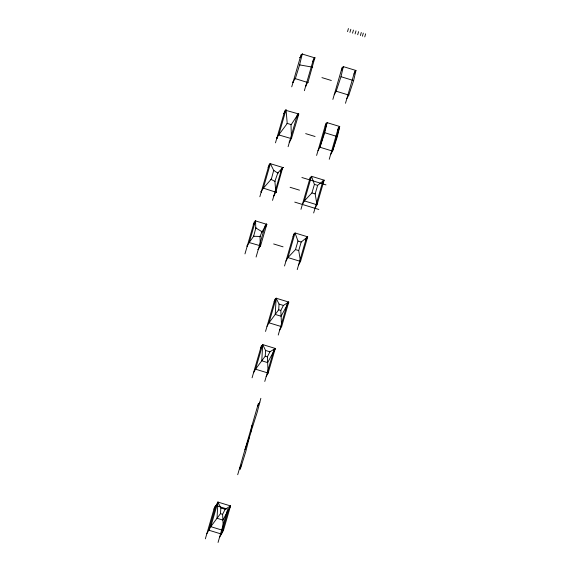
<?xml version="1.0" encoding="UTF-8"?>
<svg xmlns="http://www.w3.org/2000/svg" width="571" height="571" viewBox="0 0 571 571"><rect width="100%" height="100%" fill="white"/><g stroke="black" fill="none" stroke-linecap="round" stroke-linejoin="round"><path stroke-width="0.86" d="M312.458 66.921L312.701 67.264M260.49 245.965L260.033 245.787L260.533 245.944L266.793 224.367L266.322 224.132L266.771 224.275M299.796 65.015L299.347 64.808L299.839 64.937M291.438 124.678L290.96 124.514L291.438 124.564M249.42 242.661L248.97 242.432L249.448 242.511M255.694 220.97L255.266 220.749L255.729 220.906M255.765 228.179L256.122 227.979L255.779 228.164L255.544 220.699L249.227 242.489L247.25 246.022M263.445 188.351L263.038 188.145L263.402 188.53M266.75 224.424C265.372 223.911 268.584 223.582 264.58 227.793M270.59 163.749L270.133 163.606L283.23 167.624M276.121 192.22L275.622 192.07L276.05 192.284M283.209 167.681L282.759 167.467L275.857 192.191L273.88 195.732M291.66 138.567L291.289 138.31M295.3 78.684L294.8 78.591L295.321 78.677L299.597 64.901L302.316 53.817L300.218 57.585M298.833 113.95L291.467 138.403L289.454 142.058M206.823 533.742L210.785 526.662L220.477 513.657L220.856 507.962L217.922 502.066L217.03 518.282L222.89 520.074L230.548 505.927L217.922 502.066L213.968 509.139M253.553 372.727L255.53 369.187L265.222 356.183L265.601 350.48L262.667 344.584L261.775 360.808L267.642 362.599L275.293 348.446L262.667 344.584L260.69 348.124M267.007 326.348L268.991 322.808L278.684 309.803L279.062 304.1L276.128 298.205L275.236 314.428L281.096 316.22L288.755 302.073L276.128 298.205L274.151 301.745M278.006 173.092L277.934 172.813M268.391 167.267L270.162 163.627L270.568 163.813M273.566 170.586L273.952 170.458M270.94 179.587L271.146 179.18M270.176 163.641L270.554 163.827L270.154 163.706M259.826 236.258L259.826 236.751M255.287 220.849L266.564 224.26L261.953 231.962L259.912 236.744M252.054 425.267L250.533 433.86L244.952 449.734M291.203 138.575L278.712 134.899L287.306 123.415L290.974 124.557M276.828 138.196L278.791 134.742L286.007 109.839M287.234 123.629L286.078 109.903M307.762 82.295L307.591 82.745L307.733 82.26M314.757 58.149L314.985 57.707M317.961 150.78L319.938 147.239L324.742 132.729L327.076 122.637L339.702 126.498L337.368 136.59L332.565 151.101L330.588 154.641M334.213 94.765L336.191 91.224L340.994 76.714L343.328 66.621L355.961 70.483L353.627 80.575L348.817 95.086L346.84 98.626M291.488 138.375L290.974 124.649M249.534 436.715L245.658 452.032L240.234 469.383M307.89 82.588L314.821 57.871L302.216 54.031M260.854 398.315L257.064 412.74L250.812 432.318M260.49 245.823L249.149 242.532L253.595 236.351L255.858 227.986L262.103 231.783M282.766 167.553L277.777 172.992L274.894 181.378L275.857 192.191L263.288 188.123L261.254 191.87M258.306 249.406L260.305 245.851M293.08 82.188L295.071 78.562L307.905 82.567M259.834 196.745L269.177 164.548M275.479 142.843L284.822 110.646M291.731 86.828L301.074 54.63M263.252 188.316L270.368 163.727L273.723 170.415L277.72 173.034M244.966 253.895L254.309 221.698M261.811 232.14L261.996 231.969M256.086 257.036L265.436 224.838M272.531 200.371L281.874 168.174M288.105 146.704L297.448 114.507M304.364 90.689L313.707 58.492M347.539 31.626L348.431 28.55M349.93 32.354L350.822 29.285M205.353 538.824L214.696 506.627M252.075 377.809L261.418 345.612M265.536 331.43L274.879 299.233M284.522 265.993L293.865 233.796M300.967 209.329L310.31 177.131M316.612 155.426L325.955 123.222M332.864 99.411L342.207 67.214M352.543 33.154L353.435 30.077M262.667 344.584L255.53 369.187L268.156 373.049L275.293 348.446L269.926 351.807L267.356 356.832L268.156 373.049L266.179 376.589M276.128 298.205L268.991 322.808L281.617 326.669L288.755 302.073L283.387 305.428L280.811 310.46L281.617 326.669L279.64 330.209M217.922 502.066L210.785 526.662L223.411 530.53L230.548 505.927L225.181 509.282L222.604 514.314L223.411 530.53L219.457 537.604M355.098 33.939L355.99 30.863M357.696 34.731L358.588 31.655M285.943 261.111L287.92 257.571L295.485 249.591L297.969 241.041L295.057 232.968L307.683 236.829L300.546 261.432L298.569 264.973M302.387 204.447L304.364 200.906L311.93 192.927L314.414 184.376L311.502 176.303L324.128 180.165L316.991 204.768L315.014 208.308M360.401 35.559L361.293 32.483M293.08 236.508L295.057 232.968L287.92 257.571L300.546 261.432L298.712 250.576L301.188 242.025L307.683 236.829L305.706 240.37M309.525 179.844L311.502 176.303L304.364 200.906L316.991 204.768L315.156 193.912L317.633 185.368L324.128 180.165L322.151 183.705M362.414 36.173L363.306 33.097M218.051 542.45L227.394 510.253M237.707 474.708L258.399 403.397M264.773 381.435L274.116 349.238M278.234 335.056L287.577 302.858M297.22 269.619L306.563 237.422M313.665 212.954L323.008 180.757M329.239 159.288L338.582 127.083M345.491 103.272L354.834 71.075M364.755 36.894L365.647 33.817M307.612 82.46L305.706 86.05M281.018 171.129L282.802 167.489M271.225 179.572L273.63 170.629M287.484 123.586L287.049 123.386L287.52 123.529M314.849 57.871L312.851 61.447M298.433 113.708L298.526 114.171L298.683 113.757M285.671 110.289L298.569 113.922L296.592 117.462M285.943 110.117L283.965 113.593M291.196 124.664L298.39 113.779M285.85 110.296L285.678 110.21M276.093 192.313L275.686 192.092M253.524 224.41L255.637 221.041L255.244 220.891M341.351 70.162L343.328 66.621M353.977 74.023L355.961 70.483M325.099 126.177L327.076 122.637L319.938 147.239L332.565 151.101L339.702 126.498L337.725 130.038M286.778 305.606L288.755 302.073M273.316 351.986L275.293 348.446M257.6 406.152L259.855 402.112M239.406 468.848L241.661 464.815M226.594 513.001L230.548 505.927M278.662 134.492L278.691 134.884M263.231 188.33L271.075 179.394L275.101 181.478M261.853 232.161L262.06 231.826M278.955 134.877L278.541 134.806M302.302 54.281L302.173 54.302M260.055 236.53L260.226 245.915M253.41 236.18L253.81 236.437M295.278 78.762L294.822 78.612M278.941 134.999L278.534 134.892M253.553 236.601L253.374 236.251L259.819 236.473M299.597 64.901L312.458 67.135M275.607 192.263L276.007 192.17M270.954 179.23L271.304 179.437M340.994 76.714L353.627 80.575M321.93 77.613L331.33 80.49M336.191 91.224L348.817 95.086M324.742 132.729L337.368 136.59M305.678 133.628L315.078 136.505M301.888 177.51L325.984 184.876M314.414 184.376L317.633 185.368M311.93 192.927L315.156 193.912M290.104 187.295L299.504 190.172M294.75 202.113L318.846 209.478M297.969 241.041L301.188 242.025M295.485 249.591L298.712 250.576M273.659 243.96L283.059 246.836M279.062 304.1L283.387 305.428M278.684 309.803L280.811 310.46M265.601 350.48L269.926 351.807M265.222 356.183L267.356 356.832M220.856 507.962L225.181 509.282M220.477 513.657L222.604 514.314M312.401 67.164L312.551 66.95M277.863 172.827L277.977 173.02M246.993 245.994L247.507 246.08L247 245.951M253.26 224.382L253.781 224.467L253.267 224.353M258.042 249.377L258.563 249.463L258.049 249.327M260.99 191.835L261.511 191.92L260.997 191.792M264.316 227.758L264.837 227.843L264.316 227.736M268.127 167.232L268.648 167.317L268.134 167.21M273.616 195.696L274.137 195.782L273.623 195.675M276.564 138.168L277.085 138.232L276.564 138.168M280.761 171.093L281.282 171.157L280.761 171.093M283.701 113.565L284.222 113.65L283.708 113.543M289.19 142.029L289.711 142.115L289.197 142.008M292.823 82.153L293.337 82.238L292.823 82.131M296.335 117.426L296.849 117.512L296.335 117.405M299.961 57.55L300.482 57.635L299.968 57.507M305.449 86.014L305.97 86.1L305.456 85.971M312.587 61.411L313.108 61.497L312.594 61.39M215.945 505.599L208.808 530.202L221.434 534.063L228.571 509.468L215.945 505.599"/></g></svg>
